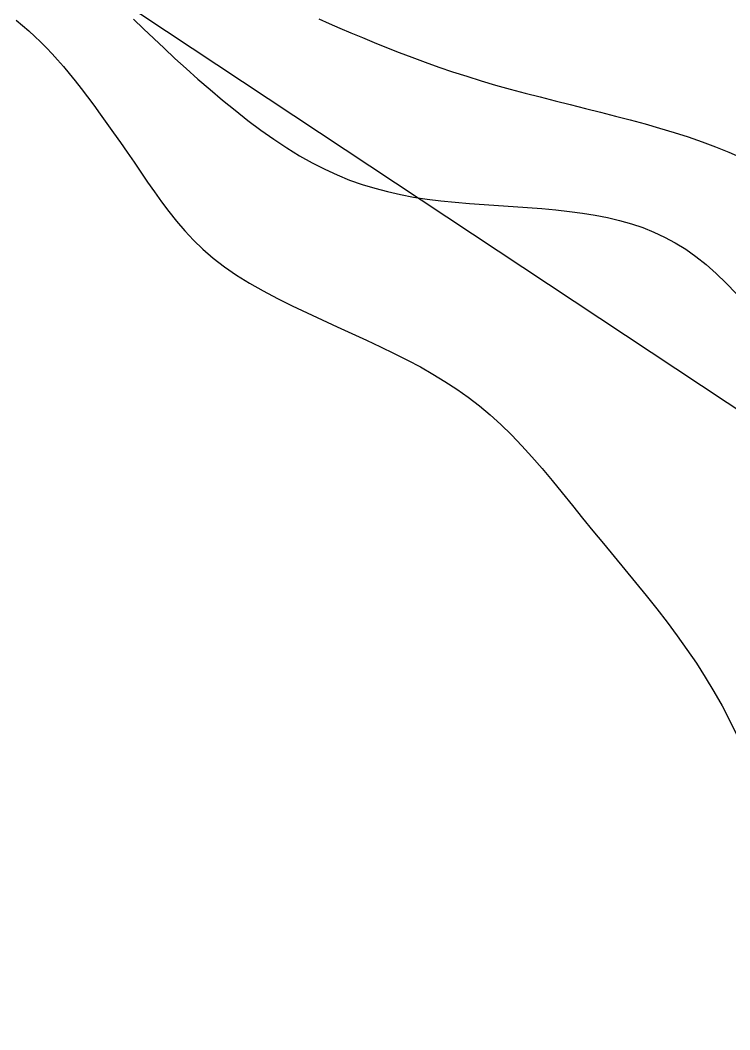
# Model space of a CAD drawing. Header units: millimetres. Extents: x 501029 to 503193, y 1805862 to 1807132.
# Drawn here: x 502147.1 to 502188, y 1806449.6 to 1806507.9 of the extents above; entities that cross this region are included whole.
import ezdxf

# ---------------------------------------------------------------- set-up
doc = ezdxf.new("R2010")
doc.units = ezdxf.units.MM
doc.header["$LTSCALE"] = 12
doc.header["$MEASUREMENT"] = 0
for name, color, linetype in [('3', 7, 'CONTINUOUS'), ('DM0', 7, 'CONTINUOUS'), ('DM1', 4, 'CONTINUOUS')]:
    doc.layers.add(name, color=color, linetype=linetype)

msp = doc.modelspace()

# ---------------------------------------------------------------- linework, layer by layer
at = {"layer": '3', "color": 1, "linetype": 'Continuous', "flags": 128}
msp.add_lwpolyline([(502734.468, 1805863.404), (502565.854, 1806180.86), (502440.381, 1806356.363), (502262.265, 1806436.523), (502063.939, 1806567.977), (501955.637, 1806637.827), (501772.776, 1806767.939), (501708.223, 1807014.777), (501705.574, 1807125.556)], dxfattribs=at)
at = {"layer": 'DM0'}
msp.add_lwpolyline([(502164.322, 1806508.007), (502164.916, 1806507.742), (502165.53, 1806507.472), (502166.167, 1806507.199), (502166.828, 1806506.92), (502167.512, 1806506.637), (502168.219, 1806506.352), (502168.946, 1806506.067), (502169.693, 1806505.782), (502170.459, 1806505.5), (502171.241, 1806505.223), (502172.04, 1806504.95), (502172.854, 1806504.686), (502173.682, 1806504.429), (502174.521, 1806504.183), (502175.371, 1806503.946), (502176.23, 1806503.716), (502177.095, 1806503.491), (502177.964, 1806503.27), (502178.835, 1806503.052), (502179.707, 1806502.834), (502180.576, 1806502.615), (502181.442, 1806502.393), (502182.302, 1806502.167), (502183.154, 1806501.935), (502183.996, 1806501.695), (502184.827, 1806501.445), (502185.644, 1806501.183), (502186.446, 1806500.908), (502187.231, 1806500.616), (502187.998, 1806500.306), (502188.744, 1806499.977)], dxfattribs=at)
at = {"layer": 'DM1'}
for points in [[(502146.83, 1806507.922), (502147.205, 1806507.614), (502147.565, 1806507.305), (502147.912, 1806506.99), (502148.249, 1806506.669), (502148.58, 1806506.337), (502148.907, 1806505.993), (502149.233, 1806505.633), (502149.561, 1806505.254), (502149.894, 1806504.854), (502150.236, 1806504.43), (502150.588, 1806503.98), (502150.949, 1806503.506), (502151.319, 1806503.01), (502151.696, 1806502.495), (502152.079, 1806501.964), (502152.467, 1806501.419), (502152.858, 1806500.863), (502153.251, 1806500.299), (502153.645, 1806499.728), (502154.038, 1806499.155), (502154.43, 1806498.581), (502154.826, 1806498.008), (502155.233, 1806497.439), (502155.655, 1806496.874), (502156.1, 1806496.316), (502156.572, 1806495.766), (502157.079, 1806495.227), (502157.625, 1806494.7), (502158.218, 1806494.187), (502158.862, 1806493.689), (502159.562, 1806493.209), (502160.311, 1806492.745), (502161.102, 1806492.295), (502161.924, 1806491.859), (502162.771, 1806491.435), (502163.633, 1806491.021), (502164.503, 1806490.617), (502165.371, 1806490.22), (502166.229, 1806489.83), (502167.069, 1806489.445), (502167.884, 1806489.063), (502168.673, 1806488.681), (502169.438, 1806488.295), (502170.18, 1806487.9), (502170.9, 1806487.493), (502171.599, 1806487.07), (502172.28, 1806486.627), (502172.942, 1806486.159), (502173.588, 1806485.664), (502174.218, 1806485.137), (502174.834, 1806484.575), (502175.438, 1806483.98), (502176.033, 1806483.356), (502176.621, 1806482.706), (502177.205, 1806482.033), (502177.787, 1806481.341), (502178.37, 1806480.633), (502178.956, 1806479.911), (502179.548, 1806479.18), (502180.147, 1806478.443), (502180.757, 1806477.703), (502181.373, 1806476.958), (502181.992, 1806476.21), (502182.612, 1806475.456), (502183.227, 1806474.697), (502183.835, 1806473.931), (502184.432, 1806473.158), (502185.014, 1806472.378), (502185.577, 1806471.589), (502186.119, 1806470.791), (502186.636, 1806469.983), (502187.129, 1806469.163), (502187.6, 1806468.326), (502188.049, 1806467.472), (502188.478, 1806466.596)], [(502153.621, 1806507.981), (502154.196, 1806507.43), (502154.78, 1806506.872), (502155.381, 1806506.303), (502156.004, 1806505.723), (502156.656, 1806505.128), (502157.334, 1806504.525), (502158.034, 1806503.918), (502158.752, 1806503.315), (502159.483, 1806502.721), (502160.225, 1806502.142), (502160.972, 1806501.585), (502161.72, 1806501.055), (502162.467, 1806500.558), (502163.206, 1806500.101), (502163.936, 1806499.688), (502164.659, 1806499.319), (502165.378, 1806498.99), (502166.096, 1806498.698), (502166.816, 1806498.442), (502167.542, 1806498.218), (502168.277, 1806498.025), (502169.023, 1806497.858), (502169.786, 1806497.716), (502170.567, 1806497.597), (502171.368, 1806497.497), (502172.187, 1806497.412), (502173.018, 1806497.34), (502173.857, 1806497.277), (502174.698, 1806497.219), (502175.538, 1806497.163), (502176.372, 1806497.106), (502177.194, 1806497.043), (502178, 1806496.971), (502178.785, 1806496.887), (502179.545, 1806496.788), (502180.282, 1806496.67), (502180.996, 1806496.53), (502181.689, 1806496.365), (502182.364, 1806496.173), (502183.02, 1806495.951), (502183.66, 1806495.695), (502184.286, 1806495.403), (502184.899, 1806495.072), (502185.501, 1806494.699), (502186.093, 1806494.281), (502186.678, 1806493.817), (502187.26, 1806493.306), (502187.839, 1806492.747), (502188.42, 1806492.14)]]:
    msp.add_lwpolyline(points, dxfattribs=at)

doc.saveas('drawing.dxf')
